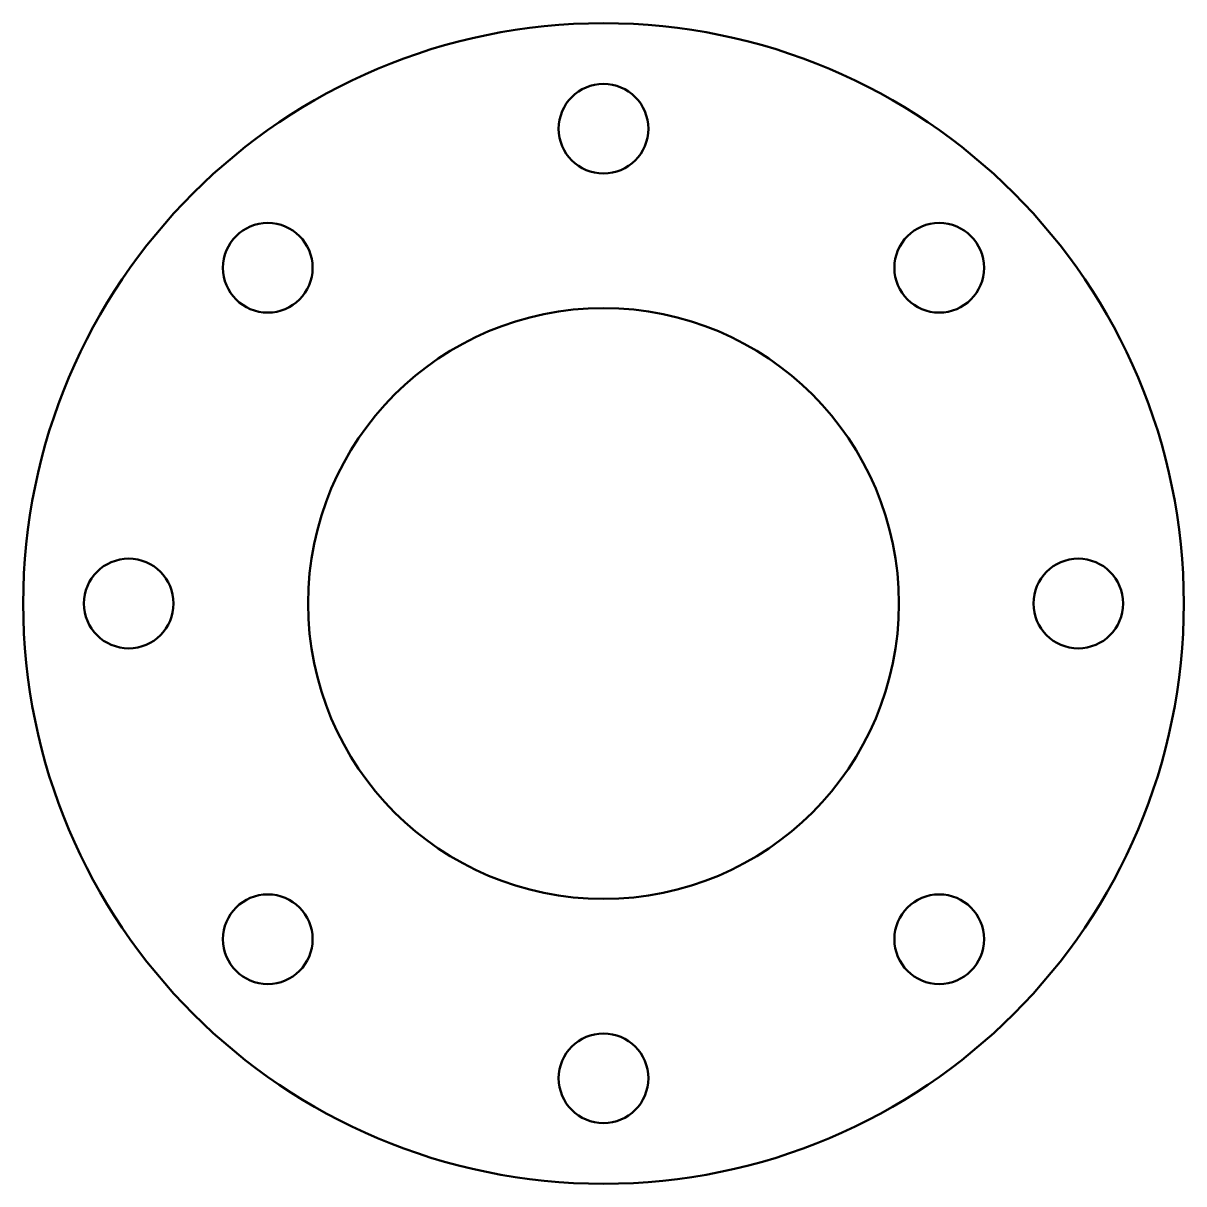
# Model space of a CAD drawing. Header units: millimetres. Extents: x 0 to 220, y 0 to 220.
import ezdxf

# ---------------------------------------------------------------- set-up
doc = ezdxf.new("R2010")
doc.units = ezdxf.units.MM
doc.layers.add('IV_INTERIOR_PROFILES', color=7, linetype='Continuous', lineweight=50)
doc.layers.add('IV_OUTER_PROFILE', color=7, linetype='Continuous', lineweight=50)

msp = doc.modelspace()

# ---------------------------------------------------------------- linework, layer by layer
at = {"layer": 'IV_INTERIOR_PROFILES'}
for centre, radius in [((110, 200), 8.5), ((46.36, 173.64), 8.5), ((173.64, 173.64), 8.5), ((110, 110), 56), ((20, 110), 8.5), ((200, 110), 8.5), ((46.36, 46.36), 8.5), ((173.64, 46.36), 8.5), ((110, 20), 8.5)]:
    msp.add_circle(centre, radius, dxfattribs=at)
at = {"layer": 'IV_OUTER_PROFILE'}
msp.add_circle((110, 110), 110, dxfattribs=at)

doc.saveas('drawing.dxf')
